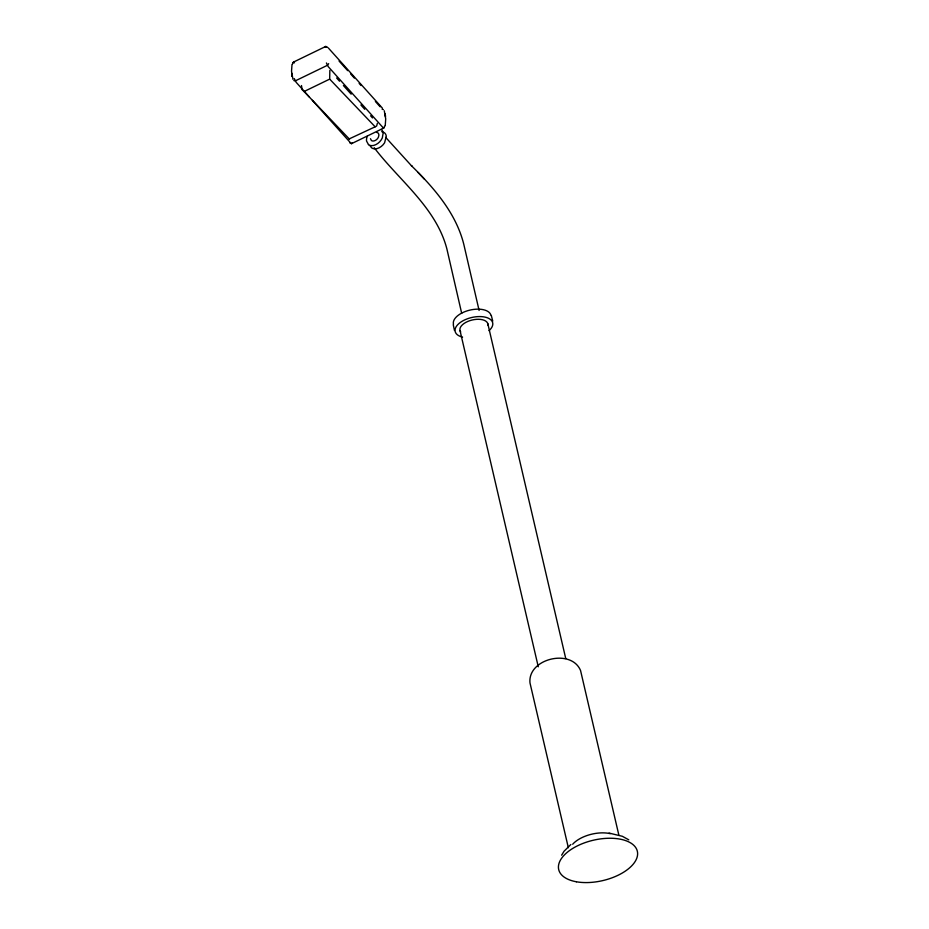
<?xml version="1.0" encoding="UTF-8"?>
<svg xmlns="http://www.w3.org/2000/svg" width="929" height="929" viewBox="0 0 929 929"><rect width="100%" height="100%" fill="white"/><g stroke="black" fill="none" stroke-linecap="round" stroke-linejoin="round"><path stroke-width="1.39" d="M377.36 123.336L376.651 125.996L375.153 126.808L329.679 79.116L329.841 70.418M292.008 64.519L291.532 71.254L292.972 79.36M385.233 125.601L385.709 118.866L384.281 110.76M618.9 835.322L580.567 670.564C571.312 648.094 527.451 658.615 529.994 682.943L568.339 847.712M292.461 64.02L293.587 62.034L325.731 46.45L327.298 47.135M384.78 126.1L383.665 128.086L351.51 143.67L349.954 142.985M561.627 855.191L564.042 851.243L570.87 844.496M328.669 63.66L327.298 65.367L295.143 80.951L293.831 80.544M292.949 62.731L293.587 62.034L294.516 62.835M325.104 47.147L325.731 46.45L326.671 47.251M352.149 142.973L351.51 143.67L350.581 142.869L312.365 100.344M384.292 127.389L383.665 128.086L382.725 127.285L328.274 66.691L326.404 62.963M375.153 126.808L349.095 138.955M301.495 85.538L302.122 89.695L304.05 91.541L329.679 79.116M609.052 833.069L622.36 836.297L628.782 839.828M381.761 131.663L384.327 132.684A10.498 7.095 -46.4 0 1 386.29 136.273L384.583 142.822A9.766 6.654 -45.8 0 1 371.646 147.874L370.032 145.737M376.547 132.313L377.848 132.835A5.284 3.565 -46.3 0 1 378.858 135.437L378.417 137.12A4.947 3.368 -46 0 1 377.406 138.735A4.912 3.344 -46 0 1 373.528 140.987A4.947 3.368 -46 0 1 371.426 140.511L370.462 138.7M382.098 109.169L383.41 109.587M368.511 144.61L366.549 141.057A10.509 7.165 -45.2 0 1 367.385 136.11M479.109 310.483L463.803 244.35C455.976 212.973 433.971 187.855 411.431 165.722L412.011 166.349L385.651 137.341M304.05 91.541L349.525 139.234M417.969 172.364L424.448 179.192M328.204 47.832L382.376 108.112M339.085 61.07L347.678 70.639M350.547 73.832L354.367 78.082M359.151 83.401L361.056 85.526M375.386 101.47L380.158 106.789M309.496 97.162L296.13 82.275L294.261 78.559M336.623 77.978L339.538 81.218M343.416 85.538L351.174 94.177M360.87 104.977L364.76 109.297M370.578 115.777L372.517 117.937M374.19 147.699C399.029 180.365 436.142 207.469 446.895 248.972L461.69 313.328M491.302 315.465L492.753 321.097M487.83 323.733L565.749 658.568M460.018 330.538L538.274 666.801M454.467 330.48L453.271 324.778M385.43 115.997L385.094 113.64L385.535 116.787M291.822 74.123L292.147 76.48L291.706 73.333M572.682 844.229A26.035 13.366 -13.1 0 1 610.26 833.661M460.679 331.862A14.318 7.351 -13.1 0 1 471.944 320.052A14.318 7.351 -13.1 0 1 487.946 325.173M462.584 337.111A19.254 9.882 -13.1 0 1 458.821 323.64A19.254 9.882 -13.1 0 1 485.263 317.161A19.254 9.882 -13.1 0 1 489.026 330.631M453.503 324.302A19.254 9.882 -13.1 0 1 469.528 310.193A19.254 9.882 -13.1 0 1 490.895 315.14M381.192 129.421A10.498 7.095 -46.4 0 1 383.154 133.01L382.318 137.91A9.824 6.689 -46 0 1 368.465 144.657M576.375 881.772A40.365 20.728 -13.1 0 0 637.561 854.889A40.365 20.728 -13.1 0 0 580.126 844.589A40.365 20.728 -13.1 0 0 576.375 881.772"/></g></svg>
